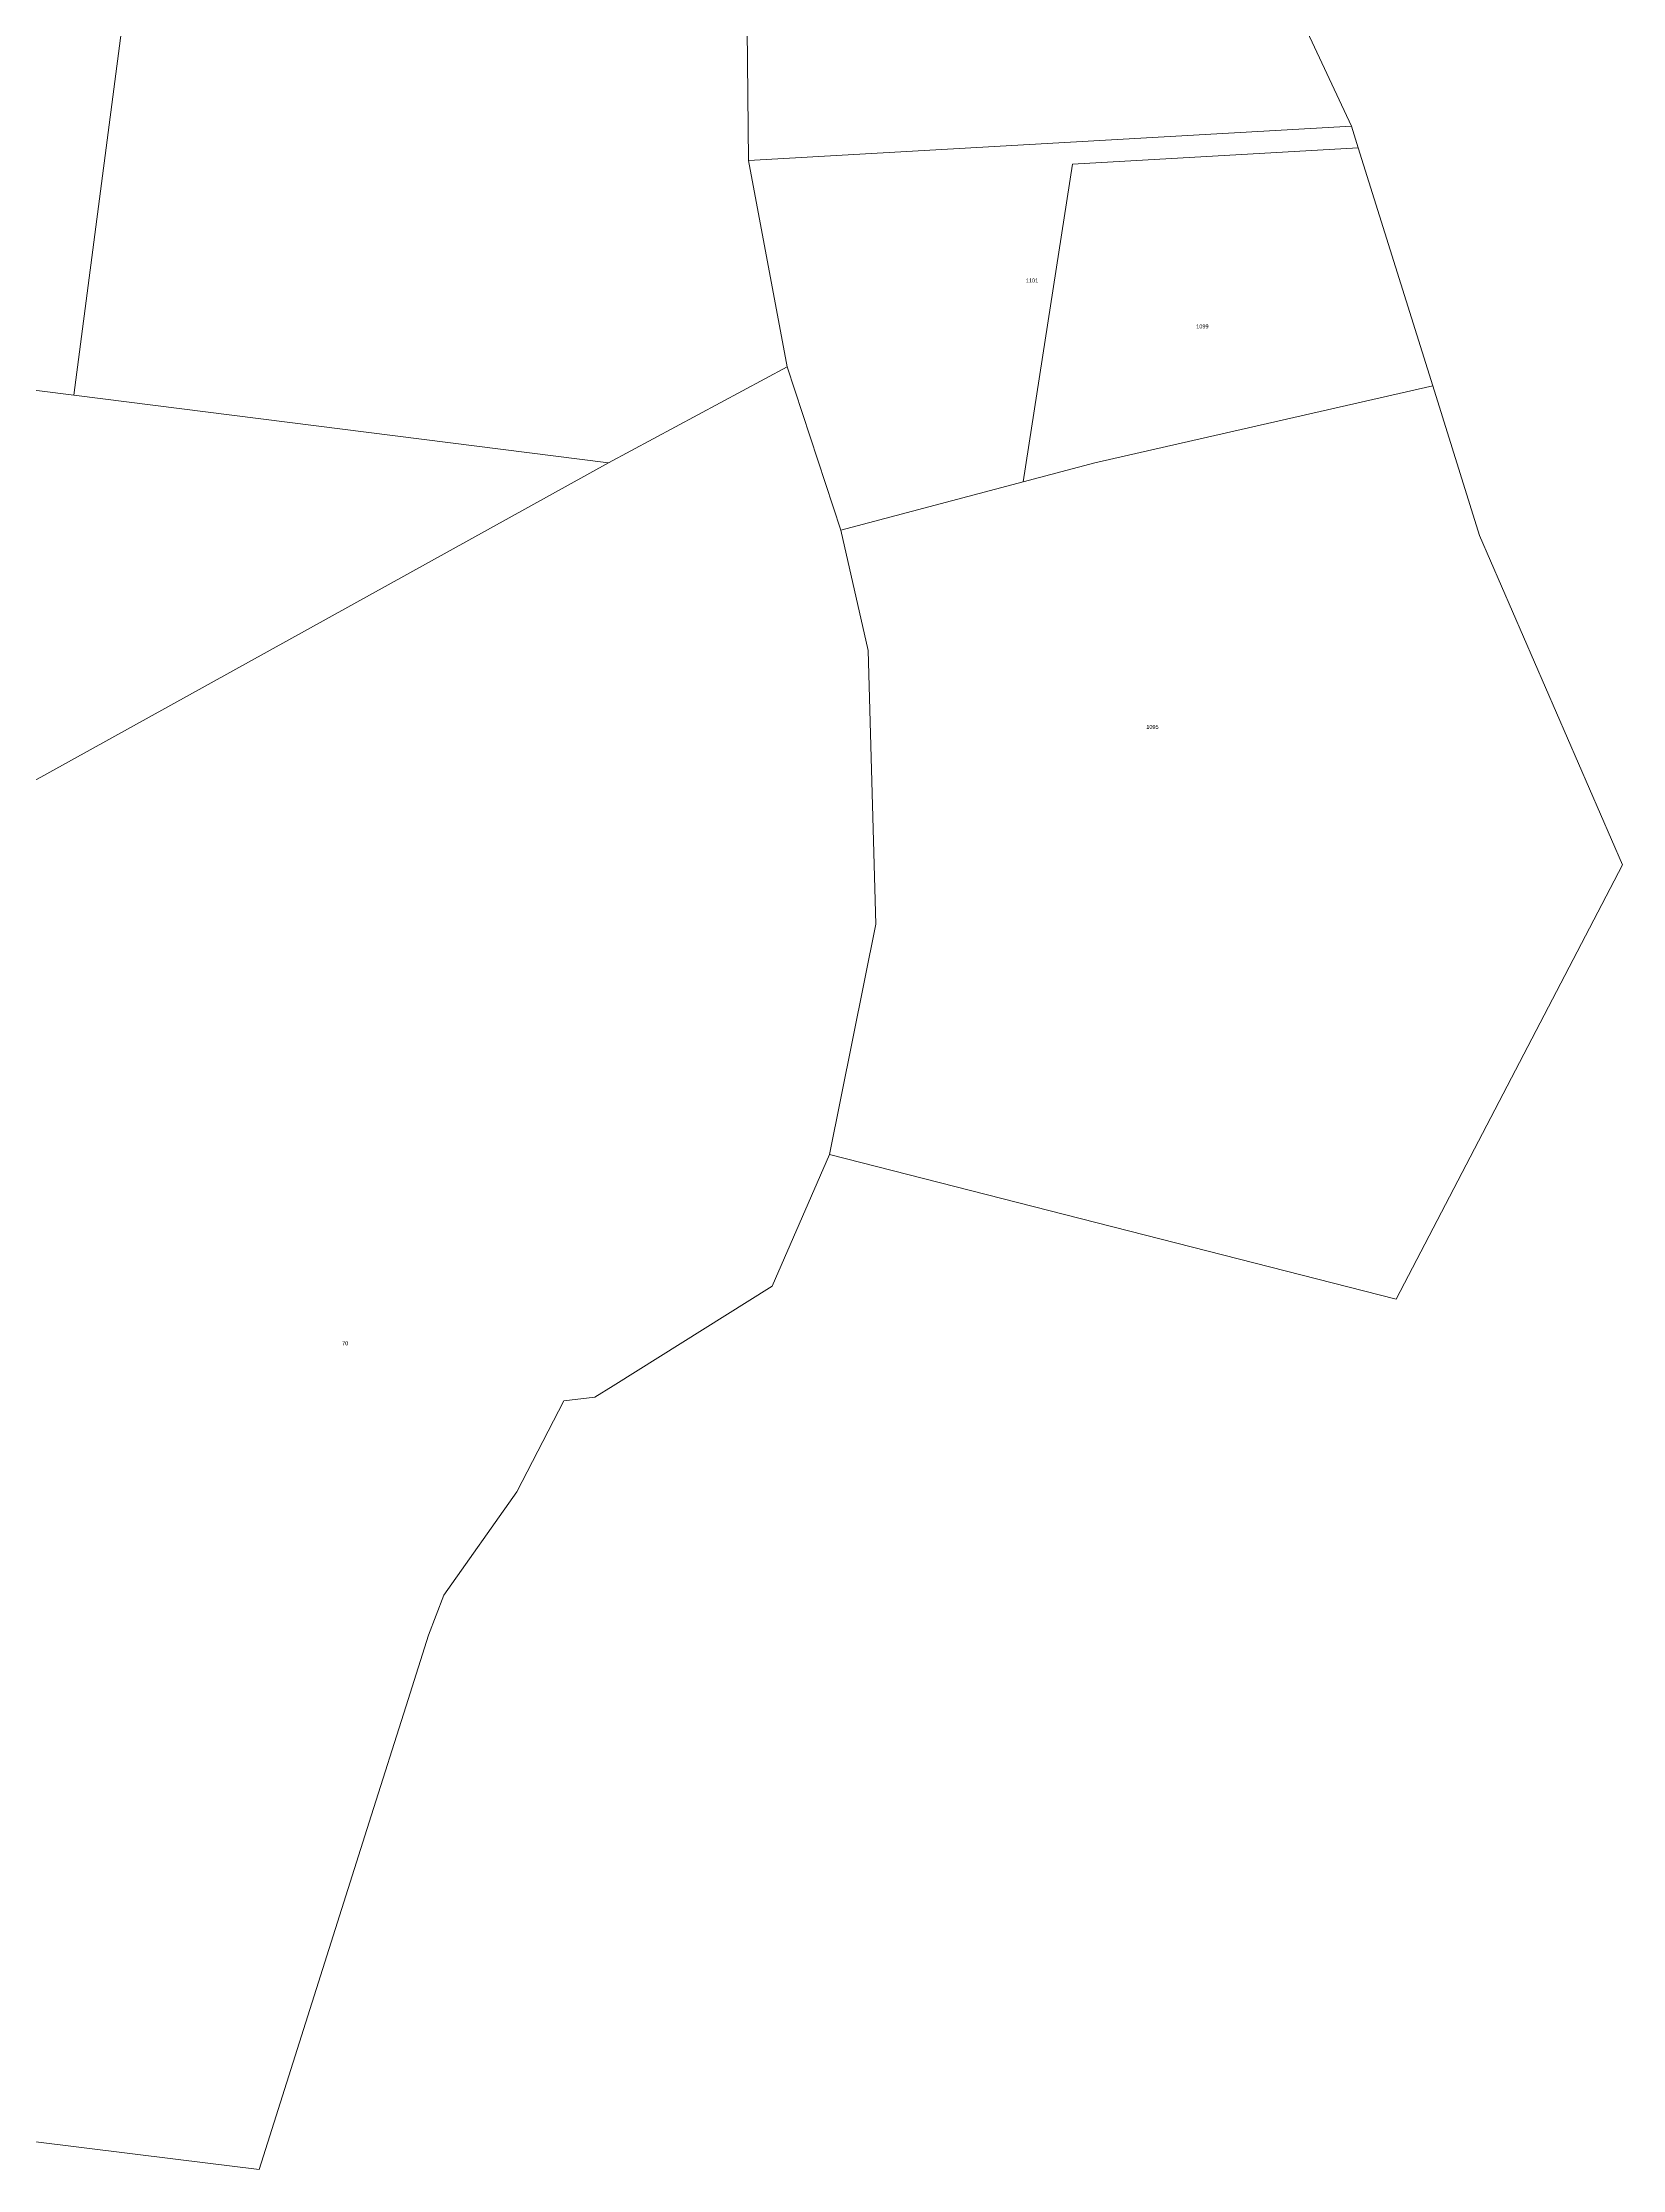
# Model space of a CAD drawing. Header units: metres. Extents: x 277106 to 279712, y 6234192 to 6236845.
# Drawn here: x 278908 to 279627, y 6234192 to 6235159 of the extents above; entities that cross this region are included whole.
import ezdxf

# ---------------------------------------------------------------- set-up
doc = ezdxf.new("R2010")
doc.units = ezdxf.units.M
doc.layers.add('Cadastre Land Parcels_SP_EXT', color=9, linetype='Continuous', lineweight=5)
doc.styles.get("Standard").update_dxf_attribs({"font": 'arial.ttf'})

msp = doc.modelspace()

# ---------------------------------------------------------------- linework, layer by layer
at = {"layer": 'Cadastre Land Parcels_SP_EXT', "linetype": 'Continuous'}
for points in [[(278942.81, 6235782.57), (278932.91, 6235784.01), (278894.2, 6235493.06), (278886.38, 6235434.23), (278830.04, 6235010.76), (278922.64, 6234999.06), (278979.77, 6235436.41), (278980.97, 6235445.59), (278899.56, 6235457.48), (278942.81, 6235782.57)], [(279085.33, 6235761.73), (279023.45, 6235770.77), (278980.97, 6235445.59), (278979.77, 6235436.41), (278922.64, 6234999.06), (279165.83, 6234968.35), (279246.95, 6235011.96), (279229.44, 6235105.75), (279228.2, 6235225.38), (279234.52, 6235320.2), (279241.9, 6235431.03), (279241.95, 6235442.54), (279242.51, 6235591.78), (279244.56, 6235651.21), (279247.69, 6235741.74), (279247.75, 6235743.39), (279191.48, 6235696.91), (279173.7, 6235711.11), (279143.57, 6235710.47), (279085.33, 6235761.73)], [(279229.44, 6235105.75), (279503.54, 6235121.43), (279453.1, 6235229.36), (279228.2, 6235225.38), (279229.44, 6235105.75)], [(279354.26, 6234959.71), (279376.8, 6235104.17), (279506.62, 6235111.59), (279503.54, 6235121.43), (279229.44, 6235105.75), (279246.95, 6235011.96), (279271.41, 6234937.72), (279354.26, 6234959.71)], [(279540.55, 6235003.4), (279506.62, 6235111.59), (279376.8, 6235104.17), (279354.26, 6234959.71), (279386.84, 6234968.35), (279540.55, 6235003.4)], [(278640.25, 6234237.76), (278968.82, 6234197.06), (279006.92, 6234192.34), (279056.97, 6234350.2), (279074.68, 6234406.03), (279083.95, 6234435.27), (279090.96, 6234453.44), (279124.01, 6234500.43), (279145.44, 6234541.77), (279159.57, 6234543.5), (279167.87, 6234548.71), (279240.18, 6234594.03), (279266.24, 6234653.82), (279287.32, 6234758.59), (279283.89, 6234882.99), (279271.41, 6234937.72), (279246.95, 6235011.96), (279165.83, 6234968.35), (278829.68, 6234782.42), (278789.25, 6234673.93), (278741.53, 6234545.88), (278692.45, 6234414.17), (278692.1, 6234412.99), (278640.25, 6234237.76)], [(279523.92, 6234587.98), (279626.82, 6234785.57), (279561.88, 6234935.35), (279540.55, 6235003.4), (279386.84, 6234968.35), (279354.26, 6234959.71), (279271.41, 6234937.72), (279283.89, 6234882.99), (279287.32, 6234758.59), (279266.24, 6234653.82), (279523.92, 6234587.98)]]:
    msp.add_lwpolyline(points, close=True, dxfattribs=at)
msp.add_lwpolyline([(278829.68, 6234782.42), (279165.83, 6234968.35), (278922.64, 6234999.06), (278830.04, 6235010.76)], dxfattribs=at)

# ---------------------------------------------------------------- texts
at = {"layer": 'Cadastre Land Parcels_SP_EXT'}
for s, p in [('1101', (279355.57, 6235050.33)), ('1099', (279433.01, 6235029.44)), ('1095', (279410.31, 6234847.35)), ('70', (279044.62, 6234567.1))]:
    msp.add_text(s, height=1.8, dxfattribs=at).set_placement(p)

doc.saveas('drawing.dxf')
